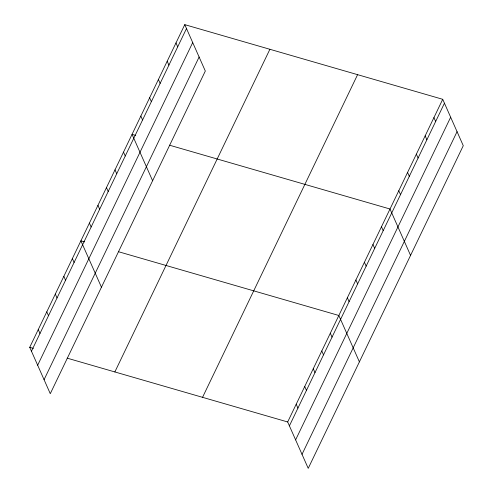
<?xml version="1.0" encoding="UTF-8"?>
<svg xmlns="http://www.w3.org/2000/svg" width="493" height="493" viewBox="0 0 493 493"><rect width="100%" height="100%" fill="white"/><g stroke="black" fill="none" stroke-linecap="round" stroke-linejoin="round"><path stroke-width="0.74" d="M184.77 24.65L205.322 71.035L50.28 393.697L29.728 347.312L184.77 24.65L442.72 99.303L463.272 145.688L308.23 468.35L287.678 421.965L442.72 99.303M31.453 351.213L186.496 28.551M37.665 365.233L192.708 42.571M44.068 379.678L199.11 57.015M114.851 371.95L269.893 49.288M202.549 397.327L357.598 74.665M289.403 425.866L444.446 103.203M295.615 439.885L450.664 117.223M302.018 454.33L457.06 131.668M135.723 135.415L132.056 134.355L152.608 180.74M169.481 145.188L390.006 209.007L410.558 255.392M84.556 241.897L80.889 240.837L101.447 287.222M118.314 251.664L338.839 315.483L359.397 361.868M29.728 347.312L33.395 348.372M67.153 358.146L287.678 421.965M433.932 117.587L435.664 121.488M425.151 135.871L426.876 139.772M416.363 154.155L418.089 158.056M407.575 172.439L409.307 176.34M398.788 190.723L400.519 194.624M381.477 226.755L383.203 230.656M372.948 244.497L374.68 248.398M364.419 262.245L366.151 266.146M355.897 279.993L357.622 283.894M347.368 297.741L349.093 301.642M330.31 333.231L332.042 337.132M321.787 350.979L323.513 354.88M175.983 42.934L177.714 46.835M313.258 368.727L314.984 372.628M167.195 61.218L168.926 65.119M304.729 386.469L306.461 390.37M158.413 79.502L160.139 83.403M296.201 404.217L297.932 408.118M149.625 97.787L151.357 101.687M140.838 116.071L142.569 119.972M123.527 152.103L125.253 156.004M114.998 169.851L116.73 173.752M106.47 187.593L108.201 191.494M97.947 205.341L99.672 209.242M89.418 223.089L91.143 226.99M72.36 258.579L74.092 262.479M63.837 276.326L65.563 280.227M55.308 294.075L57.034 297.975M46.78 311.822L48.511 315.723M38.251 329.564L39.982 333.465"/></g></svg>
